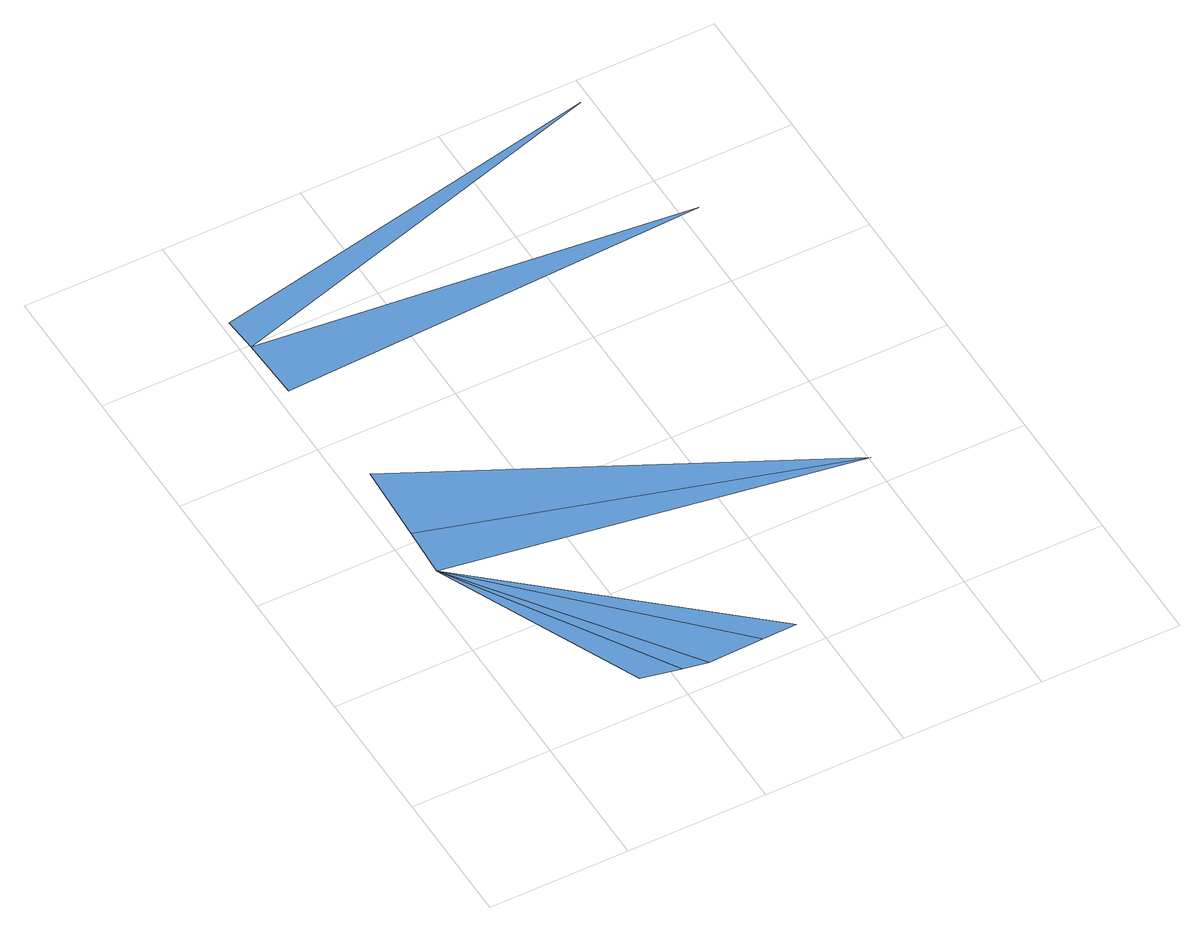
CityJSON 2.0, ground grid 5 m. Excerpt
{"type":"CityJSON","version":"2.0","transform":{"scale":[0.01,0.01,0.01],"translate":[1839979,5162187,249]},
"CityObjects":{
"waterbody1":{"type":"WaterBody","attributes":{"class":"unknow","usage":"unknow"},"geometry":[{"type":"MultiSurface","lod":"3","boundaries":[[[0,1,2]],[[0,2,3]],[[0,3,4]],[[0,4,5]],[[6,0,7]],[[8,6,7]],[[9,10,11]],[[12,9,13]]],"semantics":{"surfaces":[{"type":"WaterSurface"}],"values":[0,0,0,0,0,0,0,0]}}]}
},
"vertices":[
[71,857,7],[401,135,7],[539,106,7],[626,88,7],[823,94,7],[947,99,7],[80,1038,7],[1507,616,7],[94,1327,7],[38,1993,7],[47,1768,7],[1566,1830,7],[29,2118,7],[1465,2409,7]
]}
